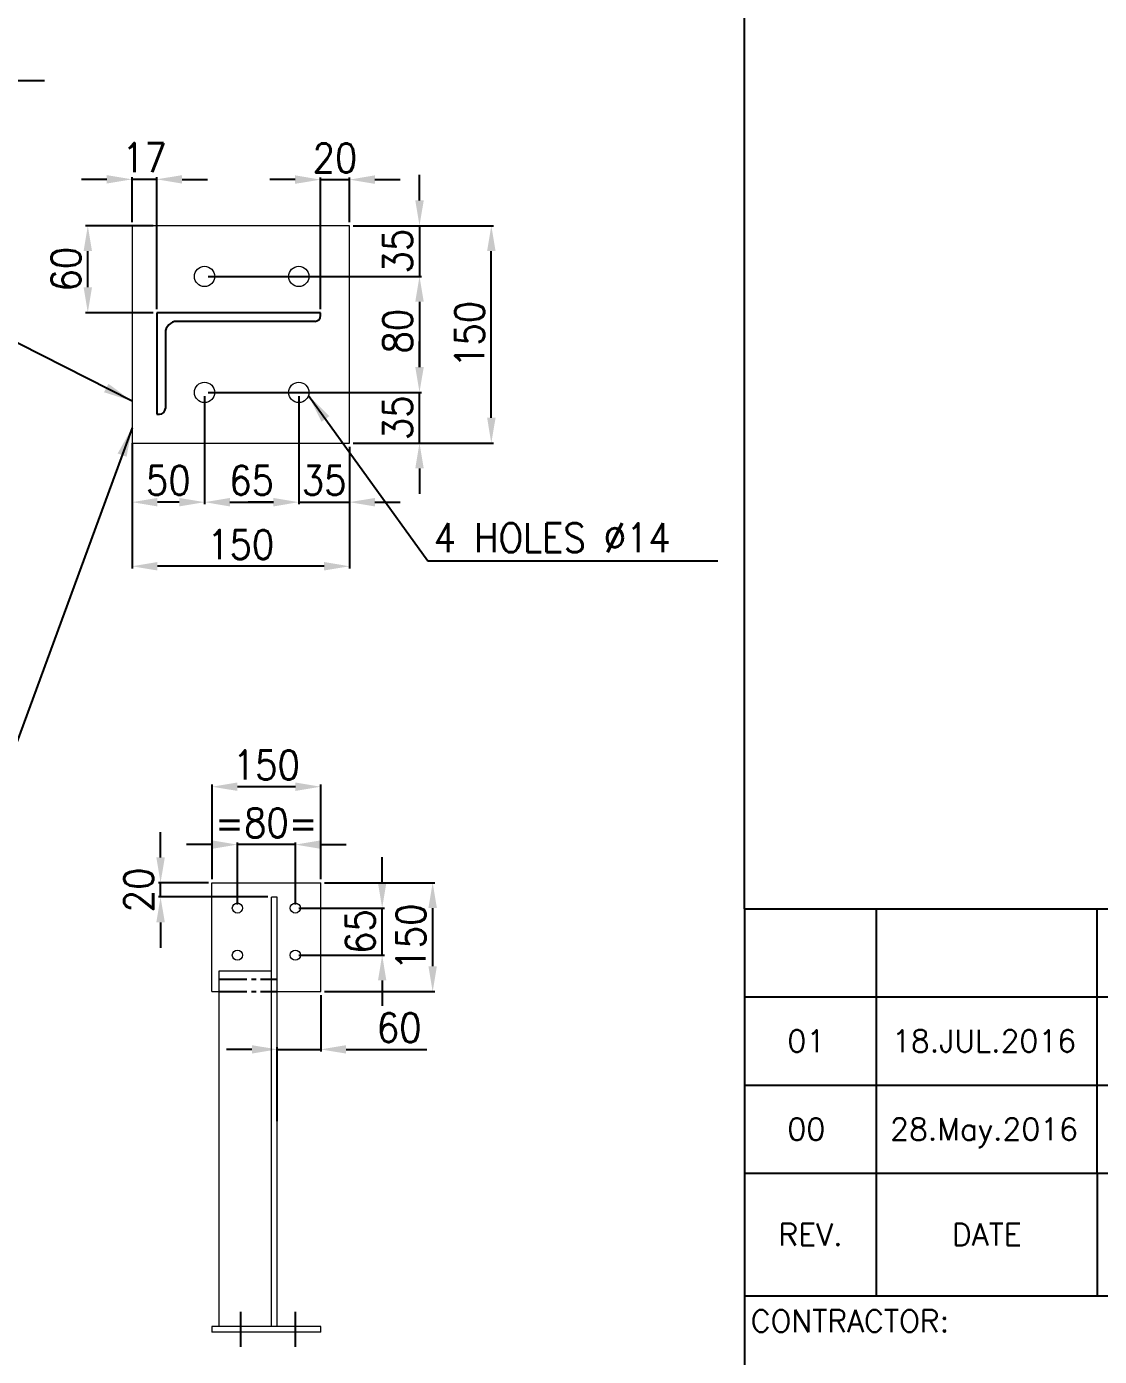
# Model space of a CAD drawing. Header units: millimetres. Extents: x 517777 to 536338, y -327622 to -292910.
# Drawn here: x 525842 to 527323, y -313415 to -311580 of the extents above; entities that cross this region are included whole.
import ezdxf
from ezdxf.enums import TextEntityAlignment as Align

# ---------------------------------------------------------------- set-up
doc = ezdxf.new("R2010")
doc.units = ezdxf.units.MM
doc.linetypes.add('CENTER2', pattern=[28.575, 19.05, -3.175, 3.175, -3.175])
for name, color, linetype in [('05TEXT', 160, 'Continuous'), ('2-CENTER', 3, 'CENTER2'), ('CADRE', 5, 'Continuous')]:
    doc.layers.add(name, color=color, linetype=linetype)
doc.styles.add('ROMANS', font='ROMANS.shx', dxfattribs={"width": 0.9})
doc.dimstyles.new('11', dxfattribs={"dimtxt": 40, "dimasz": 35, "dimexe": 3, "dimexo": 5, "dimgap": 10, "dimtad": 1, "dimdec": 0, "dimdsep": 46, "dimtxsty": 'ROMANS', "dimcen": 2.5, "dimclrd": 6, "dimclre": 6, "dimclrt": 2, "dimadec": 0, "dimazin": 0, "dimtfac": 1, "dimtdec": 0, "dimtmove": 0, "dimatfit": 3, "dimfxl": 1, "dimarcsym": 0})
doc.dimstyles.new('5', dxfattribs={"dimtxt": 45, "dimasz": 40, "dimexe": 3, "dimexo": 5, "dimgap": 15, "dimtad": 1, "dimdec": 0, "dimdsep": 46, "dimtxsty": 'ROMANS', "dimcen": 2.5, "dimclrd": 6, "dimclre": 6, "dimclrt": 2, "dimadec": 0, "dimazin": 0, "dimtfac": 1, "dimtdec": 0, "dimtmove": 0, "dimatfit": 3, "dimfxl": 1, "dimarcsym": 0})

# ---------------------------------------------------------------- blocks, each defined once
blk = doc.blocks.new('*D4')
at = {"color": 6, "lineweight": -2, "transparency": 16777216}
for p, q in [((525952.7, -311790.5), (525917.7, -311790.5)), ((525987.7, -311849.5), (525987.7, -311787.5)), ((526021.7, -311790.5), (525987.7, -311790.5)), ((526021.7, -311969.5), (526021.7, -311787.5)), ((526056.7, -311790.5), (526091.7, -311790.5))]:
    blk.add_line(p, q, dxfattribs=at)
at = {"color": 6, "transparency": 16777216}
for points in [[(525952.7, -311784.7), (525952.7, -311796.3), (525987.7, -311790.5)], [(526056.7, -311784.7), (526056.7, -311796.3), (526021.7, -311790.5)]]:
    blk.add_solid(points, dxfattribs=at)
at = {"layer": 'Defpoints', "color": 0, "transparency": 16777216}
for p in [(525987.7, -311790.5), (525987.7, -311854.5), (526021.7, -311974.5)]:
    blk.add_point(p, dxfattribs=at)
at = {"color": 2, "transparency": 16777216, "insert": (526004.7, -311760.5), "char_height": 40, "attachment_point": 5, "style": 'ROMANS'}
blk.add_mtext('17', dxfattribs=at)
blk = doc.blocks.new('*D5')
at = {"color": 6, "lineweight": -2, "transparency": 16777216}
for p, q in [((526016.7, -311854.5), (525923.6, -311854.5)), ((525926.6, -311939.5), (525926.6, -311889.5)), ((526016.7, -311974.5), (525923.6, -311974.5))]:
    blk.add_line(p, q, dxfattribs=at)
at = {"color": 6, "transparency": 16777216}
for points in [[(525920.8, -311889.5), (525932.4, -311889.5), (525926.6, -311854.5)], [(525920.8, -311939.5), (525932.4, -311939.5), (525926.6, -311974.5)]]:
    blk.add_solid(points, dxfattribs=at)
at = {"layer": 'Defpoints', "color": 0, "transparency": 16777216}
for p in [(525926.6, -311854.5), (526021.7, -311854.5), (526021.7, -311974.5)]:
    blk.add_point(p, dxfattribs=at)
at = {"color": 2, "transparency": 16777216, "insert": (525896.6, -311914.5), "char_height": 40, "attachment_point": 5, "rotation": 90, "style": 'ROMANS'}
blk.add_mtext('60', dxfattribs=at)
blk = doc.blocks.new('*D6')
at = {"color": 6, "lineweight": -2, "transparency": 16777216}
for p, q in [((526212.7, -311790.9), (526177.7, -311790.9)), ((526247.7, -311969.5), (526247.7, -311787.9)), ((526247.7, -311790.9), (526287.7, -311790.9)), ((526287.7, -311849.5), (526287.7, -311787.9)), ((526322.7, -311790.9), (526357.7, -311790.9))]:
    blk.add_line(p, q, dxfattribs=at)
at = {"color": 6, "transparency": 16777216}
for points in [[(526212.7, -311785), (526212.7, -311796.7), (526247.7, -311790.9)], [(526322.7, -311785), (526322.7, -311796.7), (526287.7, -311790.9)]]:
    blk.add_solid(points, dxfattribs=at)
at = {"layer": 'Defpoints', "color": 0, "transparency": 16777216}
for p in [(526287.7, -311790.9), (526287.7, -311854.5), (526247.7, -311974.5)]:
    blk.add_point(p, dxfattribs=at)
at = {"color": 2, "transparency": 16777216, "insert": (526267.7, -311760.9), "char_height": 40, "attachment_point": 5, "style": 'ROMANS'}
blk.add_mtext('20', dxfattribs=at)
blk = doc.blocks.new('*D7')
at = {"color": 6, "lineweight": -2, "transparency": 16777216}
for p, q in [((525987.7, -312154.7), (525987.7, -312327.5)), ((526287.7, -312159.5), (526287.7, -312327.5)), ((526252.7, -312324.5), (526022.7, -312324.5))]:
    blk.add_line(p, q, dxfattribs=at)
at = {"color": 6, "transparency": 16777216}
for points in [[(526022.7, -312318.6), (526022.7, -312330.3), (525987.7, -312324.5)], [(526252.7, -312318.6), (526252.7, -312330.3), (526287.7, -312324.5)]]:
    blk.add_solid(points, dxfattribs=at)
at = {"layer": 'Defpoints', "color": 0, "transparency": 16777216}
for p in [(525987.7, -312149.7), (526287.7, -312154.5), (525987.7, -312324.5)]:
    blk.add_point(p, dxfattribs=at)
at = {"color": 2, "transparency": 16777216, "insert": (526137.7, -312294.5), "char_height": 40, "attachment_point": 5, "style": 'ROMANS'}
blk.add_mtext('150', dxfattribs=at)
blk = doc.blocks.new('*D8')
at = {"color": 6, "lineweight": -2, "transparency": 16777216}
for p, q in [((526087.7, -312089.5), (526087.7, -312239)), ((525987.7, -312193.7), (525987.7, -312239)), ((526052.7, -312236), (526022.7, -312236))]:
    blk.add_line(p, q, dxfattribs=at)
at = {"color": 6, "transparency": 16777216}
for points in [[(526022.7, -312230.2), (526022.7, -312241.9), (525987.7, -312236)], [(526052.7, -312230.2), (526052.7, -312241.9), (526087.7, -312236)]]:
    blk.add_solid(points, dxfattribs=at)
at = {"layer": 'Defpoints', "color": 0, "transparency": 16777216}
for p in [(526087.7, -312084.5), (525987.7, -312188.7), (525987.7, -312236)]:
    blk.add_point(p, dxfattribs=at)
at = {"color": 2, "transparency": 16777216, "insert": (526037.7, -312206), "char_height": 40, "attachment_point": 5, "style": 'ROMANS'}
blk.add_mtext('50', dxfattribs=at)
blk = doc.blocks.new('*D10')
at = {"color": 6, "lineweight": -2, "transparency": 16777216}
for p, q in [((526384.3, -311819.5), (526384.3, -311784.5)), ((526292.7, -311854.5), (526387.3, -311854.5)), ((526384.3, -311854.5), (526384.3, -311924.5)), ((526092.7, -311924.5), (526387.3, -311924.5)), ((526384.3, -311959.5), (526384.3, -311994.5))]:
    blk.add_line(p, q, dxfattribs=at)
at = {"color": 6, "transparency": 16777216}
for points in [[(526378.5, -311819.5), (526390.2, -311819.5), (526384.3, -311854.5)], [(526378.5, -311959.5), (526390.2, -311959.5), (526384.3, -311924.5)]]:
    blk.add_solid(points, dxfattribs=at)
at = {"layer": 'Defpoints', "color": 0, "transparency": 16777216}
for p in [(526287.7, -311854.5), (526087.7, -311924.5), (526384.3, -311924.5)]:
    blk.add_point(p, dxfattribs=at)
at = {"color": 2, "transparency": 16777216, "insert": (526354.3, -311889.5), "char_height": 40, "attachment_point": 5, "rotation": 90, "style": 'ROMANS'}
blk.add_mtext('35', dxfattribs=at)
blk = doc.blocks.new('*D11')
at = {"color": 6, "lineweight": -2, "transparency": 16777216}
for p, q in [((526310.8, -311924.5), (526387.3, -311924.5)), ((526384.3, -311959.5), (526384.3, -312049.5)), ((526092.7, -312084.5), (526387.3, -312084.5))]:
    blk.add_line(p, q, dxfattribs=at)
at = {"color": 6, "transparency": 16777216}
for points in [[(526378.5, -311959.5), (526390.2, -311959.5), (526384.3, -311924.5)], [(526378.5, -312049.5), (526390.2, -312049.5), (526384.3, -312084.5)]]:
    blk.add_solid(points, dxfattribs=at)
at = {"layer": 'Defpoints', "color": 0, "transparency": 16777216}
for p in [(526305.8, -311924.5), (526087.7, -312084.5), (526384.3, -312084.5)]:
    blk.add_point(p, dxfattribs=at)
at = {"color": 2, "transparency": 16777216, "insert": (526354.3, -312000), "char_height": 40, "attachment_point": 5, "rotation": 90, "style": 'ROMANS'}
blk.add_mtext('80', dxfattribs=at)
blk = doc.blocks.new('*D12')
at = {"color": 6, "lineweight": -2, "transparency": 16777216}
for p, q in [((526384.3, -312049.5), (526384.3, -312014.5)), ((526305.5, -312084.5), (526387.3, -312084.5)), ((526384.3, -312154.5), (526384.3, -312084.5)), ((526292.7, -312154.5), (526387.3, -312154.5)), ((526384.3, -312189.5), (526384.3, -312224.5))]:
    blk.add_line(p, q, dxfattribs=at)
at = {"color": 6, "transparency": 16777216}
for points in [[(526378.5, -312049.5), (526390.2, -312049.5), (526384.3, -312084.5)], [(526378.5, -312189.5), (526390.2, -312189.5), (526384.3, -312154.5)]]:
    blk.add_solid(points, dxfattribs=at)
at = {"layer": 'Defpoints', "color": 0, "transparency": 16777216}
for p in [(526300.5, -312084.5), (526384.3, -312084.5), (526287.7, -312154.5)]:
    blk.add_point(p, dxfattribs=at)
at = {"color": 2, "transparency": 16777216, "insert": (526354.3, -312119.5), "char_height": 40, "attachment_point": 5, "rotation": 90, "style": 'ROMANS'}
blk.add_mtext('35', dxfattribs=at)
blk = doc.blocks.new('*D13')
at = {"color": 6, "lineweight": -2, "transparency": 16777216}
for p, q in [((526336.4, -311854.5), (526486.4, -311854.5)), ((526483.4, -312119.5), (526483.4, -311889.5)), ((526336.4, -312154.5), (526486.4, -312154.5))]:
    blk.add_line(p, q, dxfattribs=at)
at = {"color": 6, "transparency": 16777216}
for points in [[(526477.6, -311889.5), (526489.3, -311889.5), (526483.4, -311854.5)], [(526477.6, -312119.5), (526489.3, -312119.5), (526483.4, -312154.5)]]:
    blk.add_solid(points, dxfattribs=at)
at = {"layer": 'Defpoints', "color": 0, "transparency": 16777216}
for p in [(526331.4, -311854.5), (526483.4, -311854.5), (526331.4, -312154.5)]:
    blk.add_point(p, dxfattribs=at)
at = {"color": 2, "transparency": 16777216, "insert": (526453.4, -312004.5), "char_height": 40, "attachment_point": 5, "rotation": 90, "style": 'ROMANS'}
blk.add_mtext('150', dxfattribs=at)
blk = doc.blocks.new('*D19')
at = {"color": 6, "lineweight": -2, "transparency": 16777216}
for p, q in [((526248, -312916.4), (526248, -312994.2)), ((526153, -312991.2), (526118, -312991.2)), ((526188, -313090.4), (526188, -312988.2)), ((526188, -312991.2), (526248, -312991.2)), ((526283, -312991.2), (526394.6, -312991.2))]:
    blk.add_line(p, q, dxfattribs=at)
at = {"color": 6, "transparency": 16777216}
for points in [[(526153, -312985.4), (526153, -312997), (526188, -312991.2)], [(526283, -312985.4), (526283, -312997), (526248, -312991.2)]]:
    blk.add_solid(points, dxfattribs=at)
at = {"layer": 'Defpoints', "color": 0, "transparency": 16777216}
for p in [(526248, -312911.4), (526248, -312991.2), (526188, -313095.4)]:
    blk.add_point(p, dxfattribs=at)
at = {"color": 2, "transparency": 16777216, "insert": (526356.3, -312961.2), "char_height": 40, "attachment_point": 5, "style": 'ROMANS'}
blk.add_mtext('60', dxfattribs=at)
blk = doc.blocks.new('*D20')
at = {"color": 6, "lineweight": -2, "transparency": 16777216}
for p, q in [((526098, -312756.2), (526098, -312625.7)), ((526213, -312628.7), (526133, -312628.7)), ((526248, -312756.2), (526248, -312625.7))]:
    blk.add_line(p, q, dxfattribs=at)
at = {"color": 6, "transparency": 16777216}
for points in [[(526133, -312622.9), (526133, -312634.5), (526098, -312628.7)], [(526213, -312622.9), (526213, -312634.5), (526248, -312628.7)]]:
    blk.add_solid(points, dxfattribs=at)
at = {"layer": 'Defpoints', "color": 0, "transparency": 16777216}
for p in [(526098, -312628.7), (526098, -312761.2), (526248, -312761.2)]:
    blk.add_point(p, dxfattribs=at)
at = {"color": 2, "transparency": 16777216, "insert": (526173, -312598.7), "char_height": 40, "attachment_point": 5, "style": 'ROMANS'}
blk.add_mtext('150', dxfattribs=at)
blk = doc.blocks.new('*D21')
at = {"color": 6, "lineweight": -2, "transparency": 16777216}
for p, q in [((526253, -312761.2), (526405.5, -312761.2)), ((526402.5, -312876.4), (526402.5, -312796.2)), ((526253, -312911.4), (526405.5, -312911.4))]:
    blk.add_line(p, q, dxfattribs=at)
at = {"color": 6, "transparency": 16777216}
for points in [[(526396.6, -312796.2), (526408.3, -312796.2), (526402.5, -312761.2)], [(526396.6, -312876.4), (526408.3, -312876.4), (526402.5, -312911.4)]]:
    blk.add_solid(points, dxfattribs=at)
at = {"layer": 'Defpoints', "color": 0, "transparency": 16777216}
for p in [(526248, -312761.2), (526402.5, -312761.2), (526248, -312911.4)]:
    blk.add_point(p, dxfattribs=at)
at = {"color": 2, "transparency": 16777216, "insert": (526372.5, -312836.3), "char_height": 40, "attachment_point": 5, "rotation": 90, "style": 'ROMANS'}
blk.add_mtext('150', dxfattribs=at)
blk = doc.blocks.new('*D22')
at = {"color": 6, "lineweight": -2, "transparency": 16777216}
for p, q in [((526332.8, -312761.1), (526332.8, -312726.1)), ((526218, -312796.1), (526335.8, -312796.1)), ((526332.8, -312861.1), (526332.8, -312796.1)), ((526218, -312861.1), (526335.8, -312861.1)), ((526332.8, -312896.1), (526332.8, -312931.1))]:
    blk.add_line(p, q, dxfattribs=at)
at = {"color": 6, "transparency": 16777216}
for points in [[(526327, -312761.1), (526338.6, -312761.1), (526332.8, -312796.1)], [(526327, -312896.1), (526338.6, -312896.1), (526332.8, -312861.1)]]:
    blk.add_solid(points, dxfattribs=at)
at = {"layer": 'Defpoints', "color": 0, "transparency": 16777216}
for p in [(526213, -312796.1), (526332.8, -312796.1), (526213, -312861.1)]:
    blk.add_point(p, dxfattribs=at)
at = {"color": 2, "transparency": 16777216, "insert": (526302.8, -312828.6), "char_height": 40, "attachment_point": 5, "rotation": 90, "style": 'ROMANS'}
blk.add_mtext('65', dxfattribs=at)
blk = doc.blocks.new('*D23')
at = {"color": 6, "lineweight": -2, "transparency": 16777216}
for p, q in [((526027, -312726.2), (526027, -312691.2)), ((526093, -312761.2), (526024, -312761.2)), ((526027, -312780.9), (526027, -312761.2)), ((526175, -312780.9), (526024, -312780.9)), ((526027, -312815.9), (526027, -312850.9))]:
    blk.add_line(p, q, dxfattribs=at)
at = {"color": 6, "transparency": 16777216}
for points in [[(526021.2, -312726.2), (526032.9, -312726.2), (526027, -312761.2)], [(526021.2, -312815.9), (526032.9, -312815.9), (526027, -312780.9)]]:
    blk.add_solid(points, dxfattribs=at)
at = {"layer": 'Defpoints', "color": 0, "transparency": 16777216}
for p in [(526027, -312761.2), (526098, -312761.2), (526180, -312780.9)]:
    blk.add_point(p, dxfattribs=at)
at = {"color": 2, "transparency": 16777216, "insert": (525997, -312771.1), "char_height": 40, "attachment_point": 5, "rotation": 90, "style": 'ROMANS'}
blk.add_mtext('20', dxfattribs=at)
blk = doc.blocks.new('*D24')
at = {"color": 6, "lineweight": -2, "transparency": 16777216}
for p, q in [((526098, -312708.6), (526063, -312708.6)), ((526133, -312791.1), (526133, -312705.6)), ((526213, -312708.6), (526133, -312708.6)), ((526213, -312791.1), (526213, -312705.6)), ((526248, -312708.6), (526283, -312708.6))]:
    blk.add_line(p, q, dxfattribs=at)
at = {"color": 6, "transparency": 16777216}
for points in [[(526098, -312702.8), (526098, -312714.4), (526133, -312708.6)], [(526248, -312702.8), (526248, -312714.4), (526213, -312708.6)]]:
    blk.add_solid(points, dxfattribs=at)
at = {"layer": 'Defpoints', "color": 0, "transparency": 16777216}
for p in [(526133, -312708.6), (526133, -312796.1), (526213, -312796.1)]:
    blk.add_point(p, dxfattribs=at)
at = {"color": 2, "transparency": 16777216, "insert": (526173, -312678.6), "char_height": 40, "attachment_point": 5, "style": 'ROMANS'}
blk.add_mtext('=80=', dxfattribs=at)
blk = doc.blocks.new('*D25')
at = {"color": 6, "lineweight": -2, "transparency": 16777216}
for p, q in [((526217.7, -312089.5), (526217.7, -312239)), ((526087.7, -312207.2), (526087.7, -312239)), ((526122.7, -312236), (526182.7, -312236))]:
    blk.add_line(p, q, dxfattribs=at)
at = {"color": 6, "transparency": 16777216}
for points in [[(526122.7, -312230.2), (526122.7, -312241.9), (526087.7, -312236)], [(526182.7, -312230.2), (526182.7, -312241.9), (526217.7, -312236)]]:
    blk.add_solid(points, dxfattribs=at)
at = {"layer": 'Defpoints', "color": 0, "transparency": 16777216}
for p in [(526217.7, -312084.5), (526087.7, -312202.2), (526217.7, -312236)]:
    blk.add_point(p, dxfattribs=at)
at = {"color": 2, "transparency": 16777216, "insert": (526152.7, -312206), "char_height": 40, "attachment_point": 5, "style": 'ROMANS'}
blk.add_mtext('65', dxfattribs=at)
blk = doc.blocks.new('*D26')
at = {"color": 6, "lineweight": -2, "transparency": 16777216}
for p, q in [((526217.7, -312201.9), (526217.7, -312239)), ((526287.7, -312201.9), (526287.7, -312239)), ((526182.7, -312236), (526147.7, -312236)), ((526217.7, -312236), (526287.7, -312236)), ((526322.7, -312236), (526357.7, -312236))]:
    blk.add_line(p, q, dxfattribs=at)
at = {"color": 6, "transparency": 16777216}
for points in [[(526182.7, -312230.2), (526182.7, -312241.9), (526217.7, -312236)], [(526322.7, -312230.2), (526322.7, -312241.9), (526287.7, -312236)]]:
    blk.add_solid(points, dxfattribs=at)
at = {"layer": 'Defpoints', "color": 0, "transparency": 16777216}
for p in [(526217.7, -312196.9), (526287.7, -312196.9), (526287.7, -312236)]:
    blk.add_point(p, dxfattribs=at)
at = {"color": 2, "transparency": 16777216, "insert": (526252.7, -312206), "char_height": 40, "attachment_point": 5, "style": 'ROMANS'}
blk.add_mtext('35', dxfattribs=at)
blk = doc.blocks.new('KADR')
at = {"layer": 'CADRE'}
for p, q in [((237747.8, -2730.8), (237747.8, -7100.9)), ((237747.8, -3555.9), (242698.5, -3555.9)), ((238160.4, -3938), (238160.4, -3555.9)), ((238848, -3555.9), (238848, -3938)), ((237747.8, -3938), (242698.5, -3938)), ((237747.8, -3938), (242698.5, -3938))]:
    blk.add_line(p, q, dxfattribs=at)
at = {"layer": 'CADRE', "color": 1}
for p, q in [((237747.8, -2730.8), (242698.5, -2730.8)), ((238160.4, -3555.9), (238160.4, -2730.8)), ((238848, -3555.9), (238848, -2730.8)), ((237747.8, -3005.8), (242698.5, -3005.8)), ((237747.8, -3280.9), (242698.5, -3280.9))]:
    blk.add_line(p, q, dxfattribs=at)
at = {"layer": 'CADRE', "color": 3, "style": 'ROMANS'}
for s, height, p in [('01', 68.76, (237941.1, -3143.4)), ('18.JUL.2016', 68.759, (238495.5, -3143.4)), ('00', 68.76, (237941.1, -3418.4)), ('28.May.2016', 68.759, (238495.5, -3418.4)), ('REV.', 68.76, (237954.1, -3747.6)), ('DATE', 68.76, (238504.2, -3747.6))]:
    blk.add_text(s, height=height, dxfattribs=at).set_placement(p, align=Align.MIDDLE_CENTER)
blk.add_text('CONTRACTOR:', height=68.759, dxfattribs=at).set_placement((237767.7, -4017), align=Align.MIDDLE_LEFT)

msp = doc.modelspace()

# ---------------------------------------------------------------- linework, layer by layer
at = {"color": 5, "ltscale": 200}
msp.add_line((526832.68, -312797.12), (526832.68, -307990.6), dxfattribs=at)
at = {"lineweight": 0}
for p, q in [((526097.98, -312761.21), (526247.98, -312761.21)), ((526097.98, -312911.39), (526097.98, -312761.21)), ((526247.98, -312911.39), (526247.98, -312761.21)), ((526179.98, -313373.6), (526179.98, -312780.93)), ((526187.98, -312780.93), (526179.98, -312780.93)), ((526187.98, -313373.6), (526187.98, -312780.93)), ((526107.98, -313373.6), (526107.98, -312882.75)), ((526107.98, -312882.75), (526179.98, -312882.75)), ((526097.98, -312911.39), (526107.98, -312911.39)), ((526187.98, -312911.39), (526247.98, -312911.39)), ((526247.98, -313373.6), (526097.98, -313373.6)), ((526097.98, -313373.6), (526097.98, -313381.6)), ((526247.98, -313381.6), (526247.98, -313373.6)), ((526247.98, -313381.6), (526097.98, -313381.6))]:
    msp.add_line(p, q, dxfattribs=at)
msp.add_lwpolyline([(526287.69, -311854.54), (525987.69, -311854.54), (525987.69, -312154.54), (526287.69, -312154.54)], close=True, dxfattribs=at)
for centre, radius in [((526087.69, -311924.54), 14), ((526217.69, -311924.54), 14), ((526087.69, -312084.54), 14), ((526217.69, -312084.54), 14), ((526132.98, -312796.11), 7), ((526212.98, -312796.11), 7), ((526132.98, -312861.11), 7), ((526212.98, -312861.11), 7)]:
    msp.add_circle(centre, radius, dxfattribs=at)
at = {"layer": '05TEXT', "color": 2}
for p, q in [((526247.69, -311974.54), (526021.69, -311974.54)), ((526021.69, -311974.54), (526021.69, -312114.54)), ((526021.69, -311974.54), (526021.69, -312114.54)), ((526247.69, -311974.54), (526021.69, -311974.54)), ((526247.69, -311978.54), (526247.69, -311974.54)), ((526239.69, -311986.54), (526049.69, -311986.54)), ((526033.69, -312002.54), (526033.69, -312106.54)), ((526021.69, -312114.54), (526025.69, -312114.54))]:
    msp.add_line(p, q, dxfattribs=at)
for centre, radius, start, end in [((526239.69, -311978.54), 8, 270, 0), ((526049.69, -312002.54), 16, 90, 180), ((526025.69, -312106.54), 8, 270, 0)]:
    msp.add_arc(centre, radius, start, end, dxfattribs=at)
at = {"layer": '2-CENTER', "ltscale": 2}
for p, q in [((526107.98, -312894.07), (526187.98, -312894.07)), ((526107.98, -312911.39), (526187.98, -312911.39))]:
    msp.add_line(p, q, dxfattribs=at)
at = {"layer": '2-CENTER', "ltscale": 3}
for p, q in [((526137.98, -313401.6), (526137.98, -313353.6)), ((526212.98, -313401.6), (526212.98, -313353.6))]:
    msp.add_line(p, q, dxfattribs=at)

# ---------------------------------------------------------------- block references
at = {"color": 11, "xscale": 0.4423078554687722, "yscale": 0.4423078554687722, "zscale": 0.4423078554687722}
msp.add_blockref('KADR', (421674.94, -311589.27), dxfattribs=at)

# ---------------------------------------------------------------- texts
at = {"color": 2, "lineweight": 0, "style": 'ROMANS', "width": 0.9}
msp.add_text('4 HOLES %%C14', height=40, dxfattribs=at).set_placement((526403.94, -312305.06))

# ---------------------------------------------------------------- dimensions: what is measured, and where the dimension line sits
for base, p1, p2, picture, middle in [((525987.69, -311790.5), (526021.69, -311974.54), (525987.69, -311854.54), '*D4', (526004.69, -311790.5)), ((526287.69, -311790.86), (526247.69, -311974.54), (526287.69, -311854.54), '*D6', (526267.69, -311790.86)), ((526287.69, -312236.03), (526217.69, -312196.94), (526287.69, -312196.94), '*D26', (526252.69, -312236.03))]:
    dim = msp.add_linear_dim(base=base, p1=p1, p2=p2, dimstyle='11', override={"dimlfac": 0.5})
    dim.commit()
    dim.dimension.update_dxf_attribs({"geometry": picture, "text_midpoint": middle, "dimtype": 160})
for base, p1, p2, angle, picture, middle in [((526384.33, -311924.54), (526287.69, -311854.54), (526087.69, -311924.54), 90, '*D10', (526384.33, -311889.54)), ((525926.6, -311854.54), (526021.69, -311974.54), (526021.69, -311854.54), 90, '*D5', (525926.6, -311914.54)), ((526384.33, -312084.54), (526305.79, -311924.54), (526087.69, -312084.54), 90, '*D11', (526384.33, -312000.01)), ((526384.33, -312084.54), (526287.69, -312154.54), (526300.53, -312084.54), 90, '*D12', (526384.33, -312119.54)), ((525987.69, -312236.03), (526087.69, -312084.54), (525987.69, -312188.75), 180, '*D8', (526037.69, -312236.03))]:
    dim = msp.add_linear_dim(base=base, p1=p1, p2=p2, angle=angle, dimstyle='11', override={"dimlfac": 0.5})
    dim.commit()
    dim.dimension.update_dxf_attribs({"geometry": picture, "text_midpoint": middle, "dimtype": 160})
dim = msp.add_linear_dim(base=(526483.42, -311854.54), p1=(526331.41, -312154.54), p2=(526331.41, -311854.54), angle=90, dimstyle='11', override={"dimlfac": 0.5})
dim.commit()
dim.dimension.update_dxf_attribs({"geometry": '*D13', "text_midpoint": (526453.42, -312004.54)})
for base, p1, p2, picture, middle in [((526217.69, -312236.03), (526087.69, -312202.19), (526217.69, -312084.54), '*D25', (526152.69, -312206.03)), ((525987.69, -312324.45), (526287.69, -312154.54), (525987.69, -312149.71), '*D7', (526137.69, -312294.45))]:
    dim = msp.add_linear_dim(base=base, p1=p1, p2=p2, dimstyle='11', override={"dimlfac": 0.5})
    dim.commit()
    dim.dimension.update_dxf_attribs({"geometry": picture, "text_midpoint": middle})
for base, p1, p2, picture, middle in [((526097.98, -312628.72), (526247.98, -312761.21), (526097.98, -312761.21), '*D20', (526172.98, -312598.72)), ((526247.98, -312991.18), (526187.98, -313095.44), (526247.98, -312911.39), '*D19', (526356.27, -312961.18))]:
    dim = msp.add_linear_dim(base=base, p1=p1, p2=p2, dimstyle='11')
    dim.commit()
    dim.dimension.update_dxf_attribs({"geometry": picture, "text_midpoint": middle})
dim = msp.add_linear_dim(base=(526132.98, -312708.59), p1=(526212.98, -312796.11), p2=(526132.98, -312796.11), text='=<>=', dimstyle='11')
dim.commit()
dim.dimension.update_dxf_attribs({"geometry": '*D24', "text_midpoint": (526172.98, -312708.59), "dimtype": 160})
for base, p1, p2, picture, middle in [((526027.05, -312761.21), (526179.98, -312780.93), (526097.98, -312761.21), '*D23', (526027.05, -312771.07)), ((526332.79, -312796.11), (526212.98, -312861.11), (526212.98, -312796.11), '*D22', (526332.79, -312828.61))]:
    dim = msp.add_linear_dim(base=base, p1=p1, p2=p2, angle=90, dimstyle='11')
    dim.commit()
    dim.dimension.update_dxf_attribs({"geometry": picture, "text_midpoint": middle, "dimtype": 160})
dim = msp.add_linear_dim(base=(526402.48, -312761.21), p1=(526247.98, -312911.39), p2=(526247.98, -312761.21), angle=90, dimstyle='11')
dim.commit()
dim.dimension.update_dxf_attribs({"geometry": '*D21', "text_midpoint": (526372.48, -312836.3)})

# ---------------------------------------------------------------- leaders
for points, override in [([(525287.7, -311885.52), (525466.9, -311653.95), (525866.99, -311653.95)], {"dimtmove": 1}), ([(525987.69, -312096.61), (525800.75, -312001.64)], {"dimlfac": 0.5}), ([(526231.06, -312088.71), (526395.98, -312316.96), (526796.07, -312316.96)], {"dimtmove": 1}), ([(525987.69, -312133.51), (525738.41, -312812.36), (525300.4, -313371.6)], {"dimlfac": 0.5})]:
    msp.add_leader(points, dimstyle='5', override=override)

doc.saveas('drawing.dxf')
